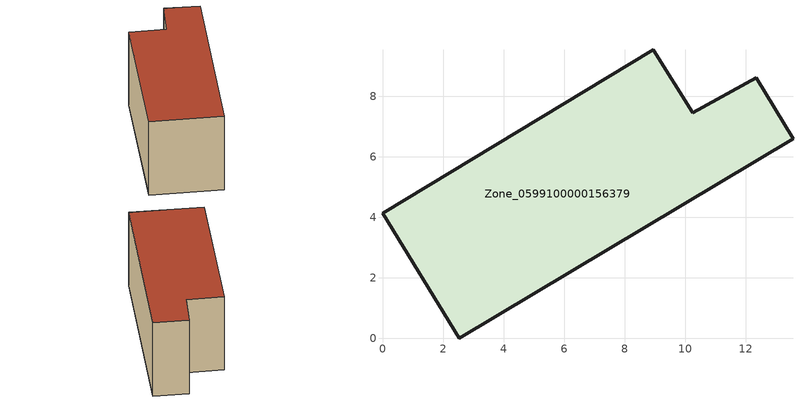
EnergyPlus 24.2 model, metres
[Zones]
Zone_0599100000156379
 floor ground (C_G): 2.54,0 0,4.14 8.95,9.54 10.25,7.45 12.35,8.61 13.56,6.59 z0
 wall outside (C_F): 2.54,0 13.56,6.59 12.35,8.61 10.25,7.45 8.95,9.54 0,4.14 2.54,0 z0:5.62
 roof outside (C_R): 0,4.14 2.54,0 13.56,6.59 12.35,8.61 10.25,7.45 8.95,9.54 z5.62
[BUILDING]
Pand.0599100000156379: North Axis=0; Terrain=City; Loads Convergence Tolerance Value=0.04; Temperature Convergence Tolerance Value=0.4; Solar Distribution=FullExterior; Maximum Number of Warmup Days=25; Minimum Number of Warmup Days=1
[Site:Location]
Rotterdam.The.Hague.AP_ZH_NLD Design_Conditions: Latitude=51.96; Longitude=4.45; Time Zone=1; Elevation=-4.5
[SITE:GROUNDTEMPERATURE:BUILDINGSURFACE]
18, 18, 18, 18, 18, 18, 18, 18, 18, 18, 18, 18
[MATERIAL] Thermal Absorptance=0.9; Solar Absorptance=0.7; Visible Absorptance=0.7
Name | Roughness | Thickness | Conductivity | Density | Specific Heat
G.TI.1946 | MediumSmooth | 0.15 | 1 | 540 | 1210
F.TI.1946 | Rough | 0.3 | 0.857143 | 1920 | 840
R.TI.1946 | MediumRough | 0.2 | 0.1 | 1500 | 1000
[CONSTRUCTION]
C_G: G.TI.1946
C_F: F.TI.1946
C_R: R.TI.1946
[ZONE]
Zone_0599100000156379: Type=1; Multiplier=1; Ceiling Height=Autocalculate; Volume=Autocalculate; Floor Area=autocalculate; Part of Total Floor Area=Yes
[ZONEINFILTRATION:DESIGNFLOWRATE]
Infil_Zone_0599100000156379: Zone or ZoneList or Space or SpaceList=Zone_0599100000156379; Schedule=AlwaysOn; Design Flow Rate Calculation Method=Flow/Area; Flow Rate per Floor Area=0.003; Constant Term Coefficient=1; Temperature Term Coefficient=0; Velocity Term Coefficient=0; Velocity Squared Term Coefficient=0
[HVACTEMPLATE:ZONE:IDEALLOADSAIRSYSTEM]
Zone_0599100000156379: Maximum Heating Supply Air Temperature=50; Minimum Cooling Supply Air Temperature=13; Maximum Heating Supply Air Humidity Ratio=0.0156; Minimum Cooling Supply Air Humidity Ratio=0.0077; Heating Limit=NoLimit; Cooling Limit=NoLimit; Dehumidification Control Type=ConstantSensibleHeatRatio; Cooling Sensible Heat Ratio=0.7; Dehumidification Setpoint=60; Humidification Control Type=None; Humidification Setpoint=30; Outdoor Air Method=None; Outdoor Air Flow Rate per Person=0.00944; Outdoor Air Flow Rate per Zone Floor Area=0; Outdoor Air Flow Rate per Zone=0; Demand Controlled Ventilation Type=None; Outdoor Air Economizer Type=NoEconomizer; Heat Recovery Type=None; Sensible Heat Recovery Effectiveness=0.7; Latent Heat Recovery Effectiveness=0.65
[ZONECONTROL:THERMOSTAT]
ThermostatControl_Zone_0599100000156379: Zone or ZoneList=Zone_0599100000156379; Control Type Schedule=DualSetpointControlType; Control 1=Thermostat_Zone_0599100000156379; Temperature Difference Between Cutout And Setpoint=0
[THERMOSTATSETPOINT:DUALSETPOINT]
Thermostat_Zone_0599100000156379: Heating Setpoint Temperature Schedule=HeatingSetpoint_Zone_0599100000156379; Cooling Setpoint Temperature Schedule=CoolingSetpoint_Zone_0599100000156379
[SCHEDULE:COMPACT]
HeatingSetpoint_Zone_0599100000156379: Through: 12/31, For: AllDays, Until: 24:00, 21
CoolingSetpoint_Zone_0599100000156379: Through: 12/31, For: AllDays, Until: 24:00, 24
DualSetpointControlType: Through: 12/31, For: AllDays, Until: 24:00, 4
AlwaysOn: Through: 12/31, For: AllDays, Until: 24:00, 1
